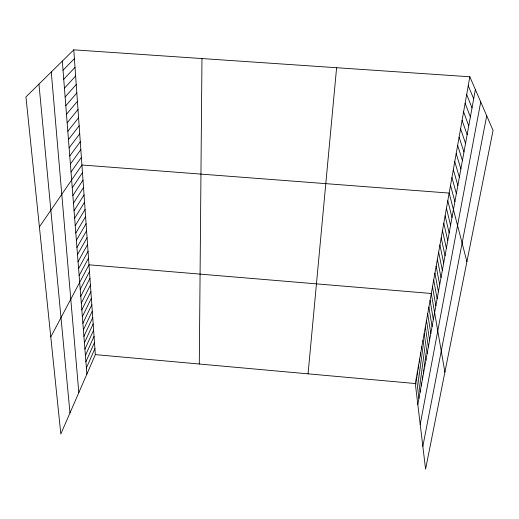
<?xml version="1.0" encoding="UTF-8"?>
<svg xmlns="http://www.w3.org/2000/svg" width="519" height="519" viewBox="0 0 519 519"><rect width="100%" height="100%" fill="white"/><g stroke="black" fill="none" stroke-linecap="round" stroke-linejoin="round"><path stroke-width="0.78" d="M199.29 364.014L201.969 58.556M308.059 373.836L336.604 67.717M469.838 76.78L493.05 130.418L425.58 469.163L415.297 383.528L469.838 76.78L73.776 49.837L25.95 96.91L60.82 433.988L95.347 354.62L73.776 49.837M417.814 404.515L475.378 89.579M420.208 424.451L480.73 101.945M422.842 446.385L486.718 115.782M86.381 367.977L94.919 348.593M85.895 361.769L94.49 342.501M85.408 355.509L94.056 336.364M84.908 349.183L93.615 330.162M84.409 342.8L93.173 323.901M83.903 336.351L92.726 317.583M83.39 329.837L92.272 311.205M82.878 323.266L91.818 304.77M82.359 316.622L91.357 298.269M81.827 309.914L90.896 291.704M81.301 303.141L90.423 285.08M80.763 296.297L89.949 278.385M80.218 289.388L89.476 271.632M50.784 336.954L88.989 264.807L431.302 293.488L444.9 372.162M79.135 275.563L88.515 258.125M78.596 268.647L88.042 251.371M78.045 261.667L87.555 244.559M77.493 254.615L87.069 237.676M76.935 247.485L86.582 230.728M76.371 240.291L86.083 223.708M75.8 233.025L85.583 216.624M75.223 225.674L85.077 209.468M74.639 218.259L84.565 202.241M74.055 210.759L84.046 194.943M73.458 203.182L83.527 187.567M72.861 195.527L83.001 180.119M72.251 187.794L82.463 172.6M39.399 226.9L81.931 164.997L449.156 193.081L466.912 261.647M71.019 172.074L81.386 157.322M70.396 164.082L80.834 149.563M69.76 156.011L80.283 141.726M69.118 147.85L79.718 133.811M68.476 139.605L79.154 125.806M67.82 131.268L78.583 117.722M67.159 122.834L78.006 109.548M66.49 114.31L77.422 101.289M65.816 105.694L76.831 92.946M65.128 96.975L76.235 84.506M64.44 88.165L75.631 75.982M63.74 79.251L75.015 67.36M63.033 70.234L74.399 58.647M95.347 354.62L415.297 383.528M468.248 85.693L473.691 98.805M466.685 94.503L472.024 107.926M465.134 103.223L470.376 116.944M463.603 111.845L468.748 125.851M462.085 120.369L467.139 134.661M460.587 128.803L465.543 143.367M459.101 137.139L463.973 151.976M457.635 145.391L462.416 160.488M456.182 153.553L460.878 168.902M454.748 161.63L459.354 177.226M453.327 169.616L457.855 185.458M451.926 177.517L456.363 193.593M450.531 185.341L454.891 201.644M447.793 200.736L451.997 217.487M446.45 208.314L450.576 225.278M445.114 215.813L449.169 232.986M443.797 223.235L447.774 240.608M442.486 230.585L446.392 248.153M441.195 237.858L445.03 255.62M439.917 245.059L443.68 263.01M438.646 252.182L442.344 270.315M437.394 259.241L441.02 277.548M436.148 266.228L439.71 284.71M434.922 273.143L438.419 291.795M433.702 279.988L437.134 298.808M432.496 286.773L435.869 305.749M430.089 300.332L433.333 319.626M428.882 307.118L432.061 326.561M427.688 313.833L430.809 333.425M426.508 320.476L429.57 340.217M425.333 327.061L428.337 346.939M424.179 333.581L427.124 353.595M423.03 340.036L425.917 360.186M421.889 346.433L424.724 366.706M420.766 352.764L423.543 373.167M419.65 359.031L422.375 379.558M418.548 365.246L421.22 385.889M417.451 371.396L420.072 392.156M416.368 377.488L418.937 398.365M38.951 84.117L69.981 412.929M51.271 71.985L78.817 392.617M62.319 61.119L86.868 374.121"/></g></svg>
